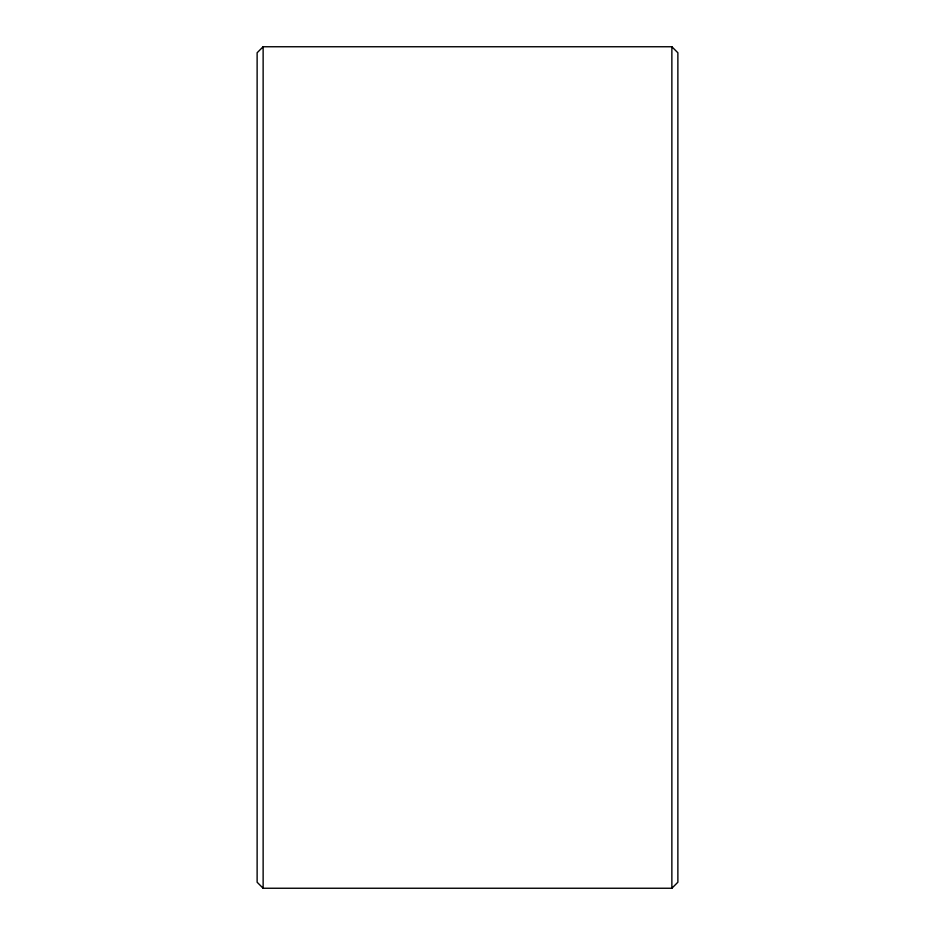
<?xml version="1.0" encoding="UTF-8"?>
<svg xmlns="http://www.w3.org/2000/svg" width="935" height="935" viewBox="0 0 935 935"><rect width="100%" height="100%" fill="white"/><g stroke="black" fill="none" stroke-linecap="round" stroke-linejoin="round"><path stroke-width="1.4" d="M263.132 46.75L257.125 52.769L257.125 882.231L263.132 888.25L671.868 888.25L677.875 882.231L677.875 52.769L671.868 46.75L263.132 46.75L263.132 888.25M671.868 46.75L671.868 888.25"/></g></svg>
